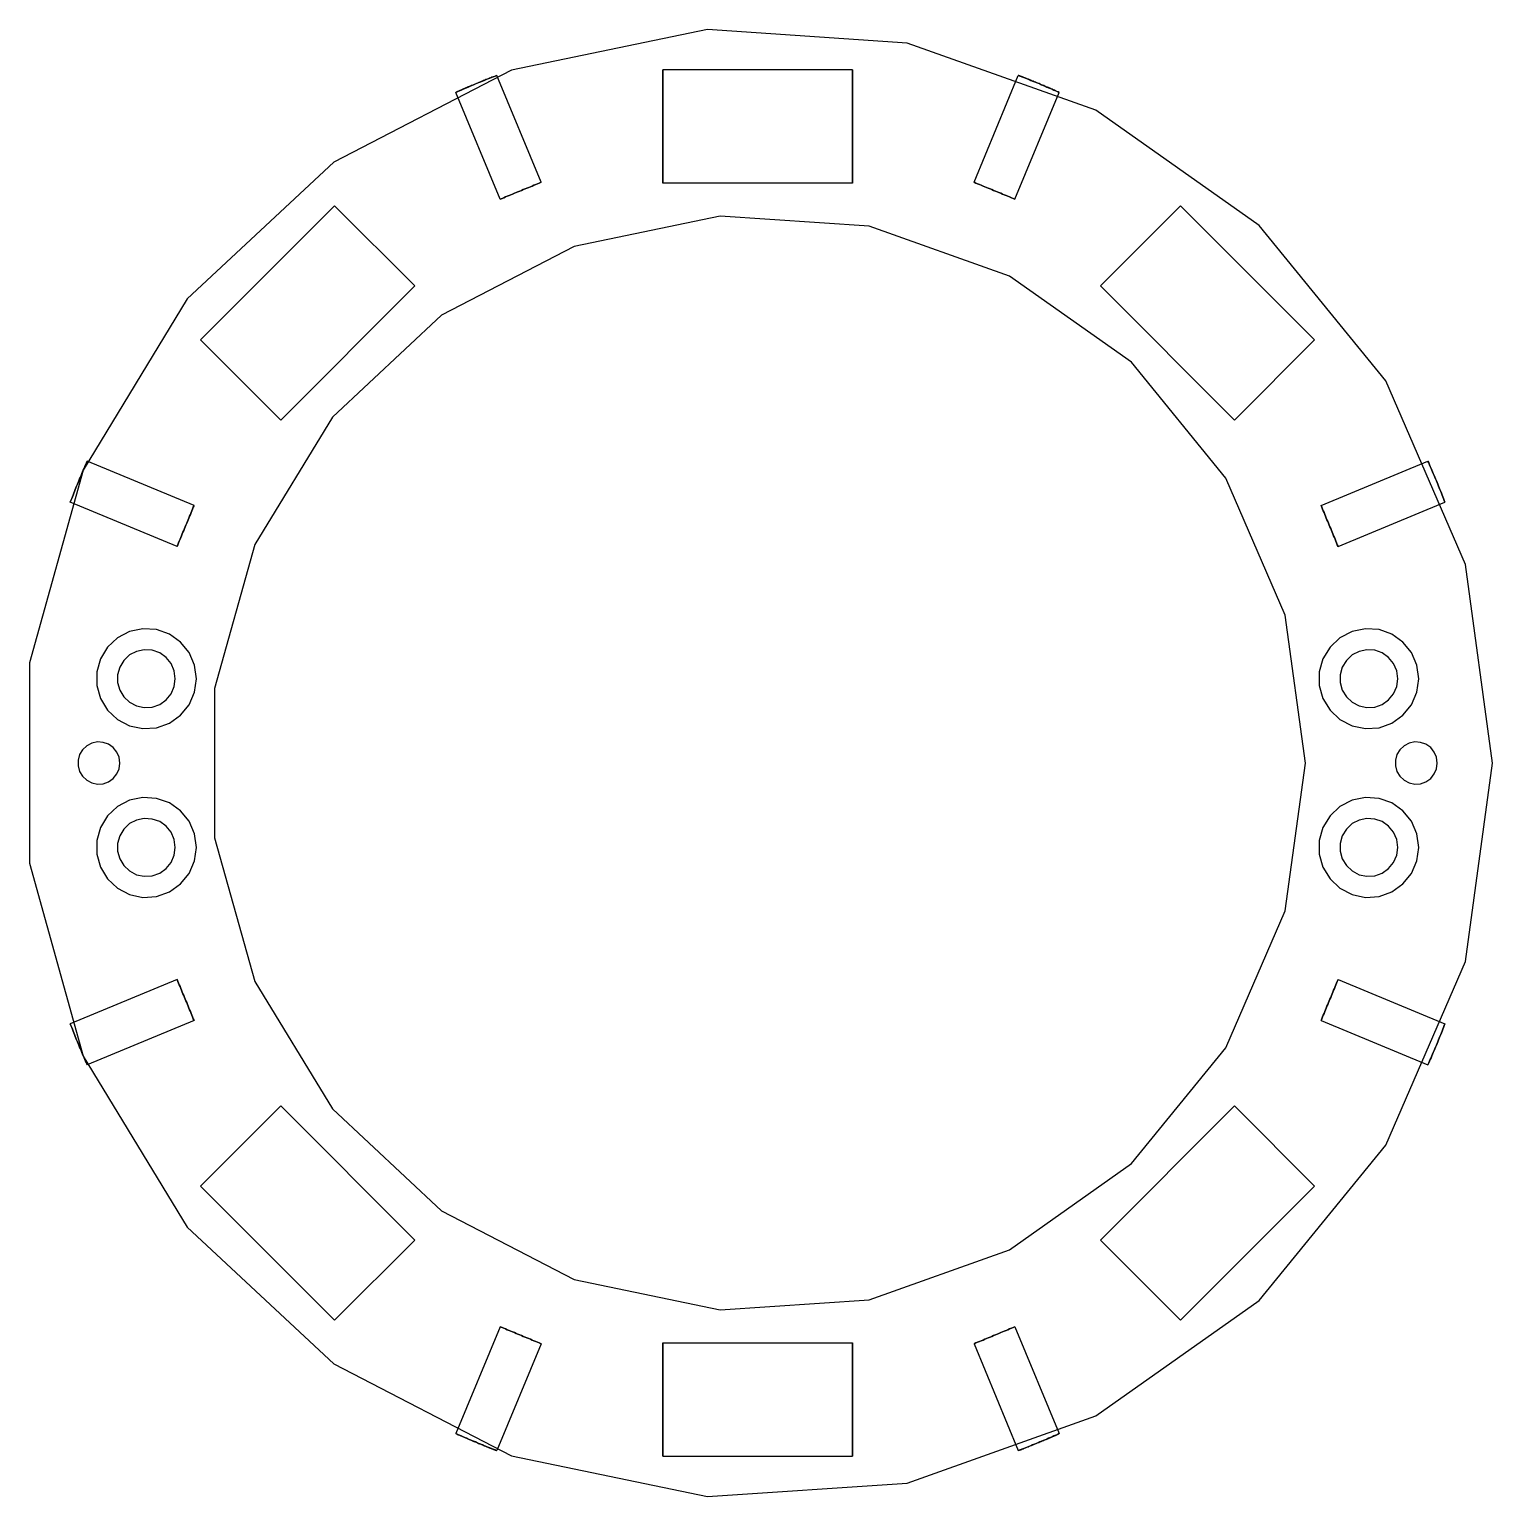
# Model space of a CAD drawing. Header units: millimetres. Extents: x 0 to 324, y -45 to 194.
# Drawn here: x 0 to 138.9, y 54.9 to 194 of the extents above; entities that cross this region are included whole.
import ezdxf

# ---------------------------------------------------------------- set-up
doc = ezdxf.new("R2010")
doc.units = ezdxf.units.MM
doc.layers.add('TOP_HIDDEN', color=8, linetype='CONTINUOUS')
doc.layers.add('TOP_VISIBLE', color=7, linetype='Continuous')

msp = doc.modelspace()

# ---------------------------------------------------------------- linework, layer by layer
at = {"layer": 'TOP_HIDDEN'}
for points in [[(138.85, 124.46), (136.26, 143.28), (128.7, 160.7), (116.71, 175.44), (101.19, 186.39), (83.29, 192.75), (64.34, 194.05), (45.74, 190.19), (28.88, 181.45), (14.99, 168.48), (5.12, 152.25), (0, 133.96), (0, 114.96), (5.12, 96.67), (14.99, 80.44), (28.88, 67.48), (45.74, 58.74), (64.34, 54.88), (83.29, 56.17), (101.19, 62.53), (116.71, 73.49), (128.7, 88.22), (136.26, 105.64), (138.85, 124.46)], [(48.56, 179.54), (44.36, 189.68)], [(78.1, 190.21), (60.1, 190.21)], [(60.1, 179.46), (60.1, 190.21)], [(78.1, 179.46), (78.1, 190.21)], [(89.64, 179.54), (93.84, 189.68)], [(94.18, 189.55), (94.16, 189.55), (94.15, 189.56), (94.13, 189.57), (94.12, 189.57), (94.1, 189.58), (94.09, 189.58), (94.07, 189.59), (94.06, 189.59), (94.05, 189.6), (94.03, 189.6), (94.02, 189.61), (94, 189.62), (93.99, 189.62), (93.97, 189.63), (93.96, 189.63), (93.94, 189.64), (93.93, 189.64), (93.91, 189.65), (93.9, 189.66), (93.88, 189.66), (93.87, 189.67), (93.85, 189.67), (93.84, 189.68)], [(94.62, 189.38), (94.6, 189.38), (94.59, 189.39), (94.57, 189.39), (94.56, 189.4), (94.54, 189.41), (94.53, 189.41), (94.52, 189.42), (94.5, 189.42), (94.49, 189.43), (94.47, 189.43), (94.46, 189.44), (94.44, 189.45), (94.43, 189.45), (94.41, 189.46), (94.4, 189.46), (94.38, 189.47), (94.37, 189.47), (94.35, 189.48), (94.34, 189.49), (94.33, 189.49), (94.31, 189.5), (94.3, 189.5), (94.28, 189.51)], [(40.81, 188.22), (40.79, 188.21), (40.78, 188.2), (40.77, 188.2), (40.75, 188.19), (40.74, 188.19), (40.72, 188.18), (40.71, 188.17), (40.69, 188.17), (40.68, 188.16), (40.67, 188.15), (40.65, 188.15), (40.64, 188.14), (40.62, 188.13), (40.61, 188.13), (40.59, 188.12), (40.58, 188.12), (40.57, 188.11), (40.55, 188.1), (40.54, 188.1), (40.52, 188.09), (40.51, 188.08), (40.49, 188.08), (40.48, 188.07)], [(44.68, 177.94), (40.48, 188.07)], [(41.24, 188.41), (41.23, 188.4), (41.21, 188.4), (41.2, 188.39), (41.18, 188.38), (41.17, 188.38), (41.16, 188.37), (41.14, 188.36), (41.13, 188.36), (41.11, 188.35), (41.1, 188.34), (41.08, 188.34), (41.07, 188.33), (41.06, 188.33), (41.04, 188.32), (41.03, 188.31), (41.01, 188.31), (41, 188.3), (40.98, 188.29), (40.97, 188.29), (40.95, 188.28), (40.94, 188.28), (40.93, 188.27), (40.91, 188.26)], [(41.74, 188.62), (41.73, 188.62), (41.72, 188.62), (41.71, 188.61), (41.7, 188.61), (41.69, 188.6), (41.68, 188.6), (41.67, 188.59), (41.66, 188.59), (41.65, 188.59), (41.64, 188.58), (41.63, 188.58), (41.62, 188.57), (41.61, 188.57), (41.6, 188.56), (41.59, 188.56), (41.58, 188.56), (41.57, 188.55), (41.56, 188.55), (41.55, 188.54), (41.54, 188.54), (41.53, 188.53), (41.52, 188.53), (41.51, 188.52)], [(93.52, 177.94), (97.72, 188.07)], [(95.13, 189.18), (95.12, 189.18), (95.11, 189.18), (95.1, 189.19), (95.09, 189.19), (95.07, 189.2), (95.06, 189.2), (95.05, 189.2), (95.04, 189.21), (95.03, 189.21), (95.02, 189.22), (95.01, 189.22), (95, 189.22), (94.99, 189.23), (94.98, 189.23), (94.97, 189.24), (94.96, 189.24), (94.95, 189.24), (94.94, 189.25), (94.93, 189.25), (94.92, 189.26), (94.91, 189.26), (94.9, 189.26), (94.89, 189.27)], [(48.56, 179.54), (48.39, 179.47), (48.22, 179.4), (48.05, 179.33), (47.88, 179.26), (47.71, 179.19), (47.55, 179.12), (47.38, 179.05), (47.21, 178.98), (47.04, 178.92), (46.87, 178.85), (46.7, 178.78), (46.53, 178.71), (46.36, 178.64), (46.2, 178.57), (46.03, 178.5), (45.86, 178.43), (45.69, 178.36), (45.52, 178.29), (45.35, 178.22), (45.18, 178.15), (45.01, 178.08), (44.85, 178.01), (44.68, 177.94)], [(44.68, 177.94), (44.85, 178.01), (45.01, 178.08), (45.18, 178.15), (45.35, 178.22), (45.52, 178.29), (45.69, 178.36), (45.86, 178.43), (46.03, 178.5), (46.2, 178.57), (46.36, 178.64), (46.53, 178.71), (46.7, 178.78), (46.87, 178.85), (47.04, 178.92), (47.21, 178.98), (47.38, 179.05), (47.55, 179.12), (47.71, 179.19), (47.88, 179.26), (48.05, 179.33), (48.22, 179.4), (48.39, 179.47), (48.56, 179.54)], [(93.52, 177.94), (93.35, 178.01), (93.19, 178.08), (93.02, 178.15), (92.85, 178.22), (92.68, 178.29), (92.51, 178.36), (92.34, 178.43), (92.17, 178.5), (92, 178.57), (91.84, 178.64), (91.67, 178.71), (91.5, 178.78), (91.33, 178.85), (91.16, 178.92), (90.99, 178.98), (90.82, 179.05), (90.66, 179.12), (90.49, 179.19), (90.32, 179.26), (90.15, 179.33), (89.98, 179.4), (89.81, 179.47), (89.64, 179.54)], [(89.64, 179.54), (89.81, 179.47), (89.98, 179.4), (90.15, 179.33), (90.32, 179.26), (90.49, 179.19), (90.66, 179.12), (90.82, 179.05), (90.99, 178.98), (91.16, 178.92), (91.33, 178.85), (91.5, 178.78), (91.67, 178.71), (91.84, 178.64), (92, 178.57), (92.17, 178.5), (92.34, 178.43), (92.51, 178.36), (92.68, 178.29), (92.85, 178.22), (93.02, 178.15), (93.19, 178.08), (93.35, 178.01), (93.52, 177.94)], [(78.1, 179.46), (60.1, 179.46)], [(28.97, 177.32), (16.24, 164.59)], [(36.57, 169.72), (28.97, 177.32)], [(101.63, 169.72), (109.23, 177.32)], [(121.96, 164.59), (109.23, 177.32)], [(121.1, 124.46), (119.17, 138.49), (113.53, 151.48), (104.59, 162.47), (93.02, 170.63), (79.68, 175.37), (65.55, 176.34), (51.69, 173.46), (39.11, 166.94), (28.76, 157.28), (21.41, 145.18), (17.58, 131.54), (17.58, 117.38), (21.41, 103.75), (28.76, 91.65), (39.11, 81.98), (51.69, 75.46), (65.55, 72.58), (79.68, 73.55), (93.02, 78.29), (104.59, 86.46), (113.53, 97.44), (119.17, 110.43), (121.1, 124.46)], [(36.57, 169.72), (23.85, 156.99)], [(114.36, 156.99), (101.63, 169.72)], [(23.85, 156.99), (16.24, 164.59)], [(114.36, 156.99), (121.96, 164.59)], [(15.63, 148.89), (5.49, 153.08)], [(122.57, 148.89), (132.71, 153.08)], [(14.02, 145), (3.89, 149.2)], [(124.18, 145), (134.32, 149.2)], [(14.02, 145), (14.09, 145.17), (14.16, 145.34), (14.23, 145.51), (14.3, 145.68), (14.37, 145.85), (14.44, 146.02), (14.51, 146.19), (14.58, 146.35), (14.65, 146.52), (14.72, 146.69), (14.79, 146.86), (14.86, 147.03), (14.93, 147.2), (15, 147.37), (15.07, 147.54), (15.14, 147.7), (15.21, 147.87), (15.28, 148.04), (15.35, 148.21), (15.42, 148.38), (15.49, 148.55), (15.56, 148.72), (15.63, 148.89)], [(15.63, 148.89), (15.56, 148.72), (15.49, 148.55), (15.42, 148.38), (15.35, 148.21), (15.28, 148.04), (15.21, 147.87), (15.14, 147.7), (15.07, 147.54), (15, 147.37), (14.93, 147.2), (14.86, 147.03), (14.79, 146.86), (14.72, 146.69), (14.65, 146.52), (14.58, 146.35), (14.51, 146.19), (14.44, 146.02), (14.37, 145.85), (14.3, 145.68), (14.23, 145.51), (14.16, 145.34), (14.09, 145.17), (14.02, 145)], [(122.57, 148.89), (122.64, 148.72), (122.71, 148.55), (122.78, 148.38), (122.85, 148.21), (122.92, 148.04), (122.99, 147.87), (123.06, 147.7), (123.13, 147.54), (123.2, 147.37), (123.27, 147.2), (123.34, 147.03), (123.41, 146.86), (123.48, 146.69), (123.55, 146.52), (123.62, 146.35), (123.69, 146.19), (123.76, 146.02), (123.83, 145.85), (123.9, 145.68), (123.97, 145.51), (124.04, 145.34), (124.11, 145.17), (124.18, 145)], [(124.18, 145), (124.11, 145.17), (124.04, 145.34), (123.97, 145.51), (123.9, 145.68), (123.83, 145.85), (123.76, 146.02), (123.69, 146.19), (123.62, 146.35), (123.55, 146.52), (123.48, 146.69), (123.41, 146.86), (123.34, 147.03), (123.27, 147.2), (123.2, 147.37), (123.13, 147.54), (123.06, 147.7), (122.99, 147.87), (122.92, 148.04), (122.85, 148.21), (122.78, 148.38), (122.71, 148.55), (122.64, 148.72), (122.57, 148.89)], [(15.85, 132.46), (15.67, 133.74), (15.16, 134.93), (14.34, 135.93), (13.29, 136.68), (12.07, 137.11), (10.78, 137.2), (9.51, 136.94), (8.36, 136.34), (7.42, 135.46), (6.74, 134.35), (6.39, 133.11), (6.39, 131.82), (6.74, 130.57), (7.42, 129.46), (8.36, 128.58), (9.51, 127.99), (10.78, 127.72), (12.07, 127.81), (13.29, 128.24), (14.34, 128.99), (15.16, 129.99), (15.67, 131.18), (15.85, 132.46)], [(131.85, 132.46), (131.67, 133.74), (131.16, 134.93), (130.34, 135.93), (129.29, 136.68), (128.07, 137.11), (126.78, 137.2), (125.51, 136.94), (124.36, 136.34), (123.42, 135.46), (122.74, 134.35), (122.39, 133.11), (122.39, 131.82), (122.74, 130.57), (123.42, 129.46), (124.36, 128.58), (125.51, 127.99), (126.78, 127.72), (128.07, 127.81), (129.29, 128.24), (130.34, 128.99), (131.16, 129.99), (131.67, 131.18), (131.85, 132.46)], [(13.85, 132.46), (13.75, 133.2), (13.45, 133.89), (12.98, 134.47), (12.37, 134.9), (11.66, 135.15), (10.91, 135.21), (10.18, 135.05), (9.51, 134.71), (8.97, 134.2), (8.58, 133.56), (8.38, 132.84), (8.38, 132.09), (8.58, 131.37), (8.97, 130.73), (9.51, 130.22), (10.18, 129.87), (10.91, 129.72), (11.66, 129.77), (12.37, 130.02), (12.98, 130.45), (13.45, 131.03), (13.75, 131.72), (13.85, 132.46)], [(129.85, 132.46), (129.75, 133.2), (129.45, 133.89), (128.98, 134.47), (128.37, 134.9), (127.66, 135.15), (126.91, 135.21), (126.18, 135.05), (125.51, 134.71), (124.97, 134.2), (124.58, 133.56), (124.38, 132.84), (124.38, 132.09), (124.58, 131.37), (124.97, 130.73), (125.51, 130.22), (126.18, 129.87), (126.91, 129.72), (127.66, 129.77), (128.37, 130.02), (128.98, 130.45), (129.45, 131.03), (129.75, 131.72), (129.85, 132.46)], [(8.6, 124.46), (8.53, 125), (8.31, 125.5), (7.97, 125.92), (7.52, 126.24), (7.01, 126.42), (6.46, 126.46), (5.93, 126.35), (5.45, 126.1), (5.05, 125.72), (4.77, 125.26), (4.62, 124.73), (4.62, 124.19), (4.77, 123.67), (5.05, 123.2), (5.45, 122.83), (5.93, 122.58), (6.46, 122.47), (7.01, 122.5), (7.52, 122.69), (7.97, 123), (8.31, 123.42), (8.53, 123.92), (8.6, 124.46)], [(133.6, 124.46), (133.53, 125), (133.31, 125.5), (132.97, 125.92), (132.52, 126.24), (132.01, 126.42), (131.46, 126.46), (130.93, 126.35), (130.45, 126.1), (130.05, 125.72), (129.77, 125.26), (129.62, 124.73), (129.62, 124.19), (129.77, 123.67), (130.05, 123.2), (130.45, 122.83), (130.93, 122.58), (131.46, 122.47), (132.01, 122.5), (132.52, 122.69), (132.97, 123), (133.31, 123.42), (133.53, 123.92), (133.6, 124.46)], [(15.85, 116.46), (15.67, 117.74), (15.16, 118.93), (14.34, 119.93), (13.29, 120.68), (12.07, 121.11), (10.78, 121.2), (9.51, 120.94), (8.36, 120.34), (7.42, 119.46), (6.74, 118.35), (6.39, 117.11), (6.39, 115.82), (6.74, 114.57), (7.42, 113.46), (8.36, 112.58), (9.51, 111.99), (10.78, 111.72), (12.07, 111.81), (13.29, 112.24), (14.34, 112.99), (15.16, 113.99), (15.67, 115.18), (15.85, 116.46)], [(131.85, 116.46), (131.67, 117.74), (131.16, 118.93), (130.34, 119.93), (129.29, 120.68), (128.07, 121.11), (126.78, 121.2), (125.51, 120.94), (124.36, 120.34), (123.42, 119.46), (122.74, 118.35), (122.39, 117.11), (122.39, 115.82), (122.74, 114.57), (123.42, 113.46), (124.36, 112.58), (125.51, 111.99), (126.78, 111.72), (128.07, 111.81), (129.29, 112.24), (130.34, 112.99), (131.16, 113.99), (131.67, 115.18), (131.85, 116.46)], [(13.85, 116.46), (13.75, 117.2), (13.45, 117.89), (12.98, 118.47), (12.37, 118.9), (11.66, 119.15), (10.91, 119.21), (10.18, 119.05), (9.51, 118.71), (8.97, 118.2), (8.58, 117.56), (8.38, 116.84), (8.38, 116.09), (8.58, 115.37), (8.97, 114.73), (9.51, 114.22), (10.18, 113.87), (10.91, 113.72), (11.66, 113.77), (12.37, 114.02), (12.98, 114.45), (13.45, 115.03), (13.75, 115.72), (13.85, 116.46)], [(129.85, 116.46), (129.75, 117.2), (129.45, 117.89), (128.98, 118.47), (128.37, 118.9), (127.66, 119.15), (126.91, 119.21), (126.18, 119.05), (125.51, 118.71), (124.97, 118.2), (124.58, 117.56), (124.38, 116.84), (124.38, 116.09), (124.58, 115.37), (124.97, 114.73), (125.51, 114.22), (126.18, 113.87), (126.91, 113.72), (127.66, 113.77), (128.37, 114.02), (128.98, 114.45), (129.45, 115.03), (129.75, 115.72), (129.85, 116.46)], [(14.02, 103.92), (3.89, 99.72)], [(15.63, 100.04), (15.56, 100.21), (15.49, 100.38), (15.42, 100.55), (15.35, 100.71), (15.28, 100.88), (15.21, 101.05), (15.14, 101.22), (15.07, 101.39), (15, 101.56), (14.93, 101.73), (14.86, 101.9), (14.79, 102.06), (14.72, 102.23), (14.65, 102.4), (14.58, 102.57), (14.51, 102.74), (14.44, 102.91), (14.37, 103.08), (14.3, 103.25), (14.23, 103.41), (14.16, 103.58), (14.09, 103.75), (14.02, 103.92)], [(14.02, 103.92), (14.09, 103.75), (14.16, 103.58), (14.23, 103.41), (14.3, 103.25), (14.37, 103.08), (14.44, 102.91), (14.51, 102.74), (14.58, 102.57), (14.65, 102.4), (14.72, 102.23), (14.79, 102.06), (14.86, 101.9), (14.93, 101.73), (15, 101.56), (15.07, 101.39), (15.14, 101.22), (15.21, 101.05), (15.28, 100.88), (15.35, 100.71), (15.42, 100.55), (15.49, 100.38), (15.56, 100.21), (15.63, 100.04)], [(124.18, 103.92), (124.11, 103.75), (124.04, 103.58), (123.97, 103.41), (123.9, 103.25), (123.83, 103.08), (123.76, 102.91), (123.69, 102.74), (123.62, 102.57), (123.55, 102.4), (123.48, 102.23), (123.41, 102.06), (123.34, 101.9), (123.27, 101.73), (123.2, 101.56), (123.13, 101.39), (123.06, 101.22), (122.99, 101.05), (122.92, 100.88), (122.85, 100.71), (122.78, 100.55), (122.71, 100.38), (122.64, 100.21), (122.57, 100.04)], [(122.57, 100.04), (122.64, 100.21), (122.71, 100.38), (122.78, 100.55), (122.85, 100.71), (122.92, 100.88), (122.99, 101.05), (123.06, 101.22), (123.13, 101.39), (123.2, 101.56), (123.27, 101.73), (123.34, 101.9), (123.41, 102.06), (123.48, 102.23), (123.55, 102.4), (123.62, 102.57), (123.69, 102.74), (123.76, 102.91), (123.83, 103.08), (123.9, 103.25), (123.97, 103.41), (124.04, 103.58), (124.11, 103.75), (124.18, 103.92)], [(124.18, 103.92), (134.32, 99.72)], [(15.63, 100.04), (5.49, 95.84)], [(122.57, 100.04), (132.71, 95.84)], [(23.85, 91.94), (16.24, 84.33)], [(23.85, 91.94), (36.57, 79.21)], [(101.63, 79.21), (114.36, 91.94)], [(114.36, 91.94), (121.96, 84.33)], [(16.24, 84.33), (28.97, 71.61)], [(109.23, 71.61), (121.96, 84.33)], [(36.57, 79.21), (28.97, 71.61)], [(101.63, 79.21), (109.23, 71.61)], [(44.68, 70.99), (40.48, 60.85)], [(44.68, 70.99), (44.85, 70.92), (45.01, 70.85), (45.18, 70.78), (45.35, 70.71), (45.52, 70.64), (45.69, 70.57), (45.86, 70.5), (46.03, 70.43), (46.2, 70.36), (46.36, 70.29), (46.53, 70.22), (46.7, 70.15), (46.87, 70.08), (47.04, 70.01), (47.21, 69.94), (47.38, 69.87), (47.55, 69.8), (47.71, 69.73), (47.88, 69.66), (48.05, 69.59), (48.22, 69.52), (48.39, 69.45), (48.56, 69.38)], [(48.56, 69.38), (48.39, 69.45), (48.22, 69.52), (48.05, 69.59), (47.88, 69.66), (47.71, 69.73), (47.55, 69.8), (47.38, 69.87), (47.21, 69.94), (47.04, 70.01), (46.87, 70.08), (46.7, 70.15), (46.53, 70.22), (46.36, 70.29), (46.2, 70.36), (46.03, 70.43), (45.86, 70.5), (45.69, 70.57), (45.52, 70.64), (45.35, 70.71), (45.18, 70.78), (45.01, 70.85), (44.85, 70.92), (44.68, 70.99)], [(89.64, 69.38), (89.81, 69.45), (89.98, 69.52), (90.15, 69.59), (90.32, 69.66), (90.49, 69.73), (90.66, 69.8), (90.82, 69.87), (90.99, 69.94), (91.16, 70.01), (91.33, 70.08), (91.5, 70.15), (91.67, 70.22), (91.84, 70.29), (92, 70.36), (92.17, 70.43), (92.34, 70.5), (92.51, 70.57), (92.68, 70.64), (92.85, 70.71), (93.02, 70.78), (93.19, 70.85), (93.35, 70.92), (93.52, 70.99)], [(93.52, 70.99), (93.35, 70.92), (93.19, 70.85), (93.02, 70.78), (92.85, 70.71), (92.68, 70.64), (92.51, 70.57), (92.34, 70.5), (92.17, 70.43), (92, 70.36), (91.84, 70.29), (91.67, 70.22), (91.5, 70.15), (91.33, 70.08), (91.16, 70.01), (90.99, 69.94), (90.82, 69.87), (90.66, 69.8), (90.49, 69.73), (90.32, 69.66), (90.15, 69.59), (89.98, 69.52), (89.81, 69.45), (89.64, 69.38)], [(93.52, 70.99), (97.72, 60.85)], [(48.56, 69.38), (44.36, 59.25)], [(60.1, 69.46), (60.1, 58.71)], [(60.1, 69.46), (78.1, 69.46)], [(78.1, 69.46), (78.1, 58.71)], [(89.64, 69.38), (93.84, 59.25)], [(96.46, 60.3), (96.47, 60.31), (96.48, 60.31), (96.49, 60.31), (96.5, 60.32), (96.51, 60.32), (96.52, 60.33), (96.53, 60.33), (96.54, 60.34), (96.55, 60.34), (96.56, 60.34), (96.57, 60.35), (96.58, 60.35), (96.59, 60.36), (96.6, 60.36), (96.61, 60.37), (96.62, 60.37), (96.63, 60.37), (96.64, 60.38), (96.65, 60.38), (96.66, 60.39), (96.67, 60.39), (96.68, 60.4), (96.69, 60.4)], [(96.96, 60.52), (96.97, 60.52), (96.99, 60.53), (97, 60.54), (97.02, 60.54), (97.03, 60.55), (97.04, 60.55), (97.06, 60.56), (97.07, 60.57), (97.09, 60.57), (97.1, 60.58), (97.12, 60.59), (97.13, 60.59), (97.15, 60.6), (97.16, 60.61), (97.17, 60.61), (97.19, 60.62), (97.2, 60.62), (97.22, 60.63), (97.23, 60.64), (97.25, 60.64), (97.26, 60.65), (97.27, 60.66), (97.29, 60.66)], [(97.39, 60.71), (97.41, 60.71), (97.42, 60.72), (97.43, 60.73), (97.45, 60.73), (97.46, 60.74), (97.48, 60.75), (97.49, 60.75), (97.51, 60.76), (97.52, 60.76), (97.53, 60.77), (97.55, 60.78), (97.56, 60.78), (97.58, 60.79), (97.59, 60.8), (97.61, 60.8), (97.62, 60.81), (97.63, 60.82), (97.65, 60.82), (97.66, 60.83), (97.68, 60.84), (97.69, 60.84), (97.71, 60.85), (97.72, 60.85)], [(43.07, 59.75), (43.09, 59.75), (43.1, 59.74), (43.11, 59.74), (43.12, 59.73), (43.13, 59.73), (43.14, 59.73), (43.15, 59.72), (43.16, 59.72), (43.17, 59.71), (43.18, 59.71), (43.19, 59.7), (43.2, 59.7), (43.21, 59.7), (43.22, 59.69), (43.23, 59.69), (43.24, 59.68), (43.25, 59.68), (43.26, 59.68), (43.27, 59.67), (43.28, 59.67), (43.29, 59.66), (43.3, 59.66), (43.31, 59.66)], [(43.58, 59.55), (43.6, 59.54), (43.61, 59.54), (43.63, 59.53), (43.64, 59.52), (43.66, 59.52), (43.67, 59.51), (43.69, 59.51), (43.7, 59.5), (43.71, 59.5), (43.73, 59.49), (43.74, 59.48), (43.76, 59.48), (43.77, 59.47), (43.79, 59.47), (43.8, 59.46), (43.82, 59.46), (43.83, 59.45), (43.85, 59.44), (43.86, 59.44), (43.88, 59.43), (43.89, 59.43), (43.9, 59.42), (43.92, 59.42)], [(44.02, 59.38), (44.04, 59.37), (44.05, 59.36), (44.07, 59.36), (44.08, 59.35), (44.1, 59.35), (44.11, 59.34), (44.13, 59.34), (44.14, 59.33), (44.16, 59.33), (44.17, 59.32), (44.18, 59.31), (44.2, 59.31), (44.21, 59.3), (44.23, 59.3), (44.24, 59.29), (44.26, 59.29), (44.27, 59.28), (44.29, 59.28), (44.3, 59.27), (44.32, 59.26), (44.33, 59.26), (44.35, 59.25), (44.36, 59.25)], [(60.1, 58.71), (78.1, 58.71)]]:
    msp.add_lwpolyline(points, dxfattribs=at)
at = {"layer": 'TOP_VISIBLE'}
for points in [[(138.85, 124.46), (136.26, 143.28), (128.7, 160.7), (116.71, 175.44), (101.19, 186.39), (83.29, 192.75), (64.34, 194.05), (45.74, 190.19), (28.88, 181.45), (14.99, 168.48), (5.12, 152.25), (0, 133.96), (0, 114.96), (5.12, 96.67), (14.99, 80.44), (28.88, 67.48), (45.74, 58.74), (64.34, 54.88), (83.29, 56.17), (101.19, 62.53), (116.71, 73.49), (128.7, 88.22), (136.26, 105.64), (138.85, 124.46)], [(40.48, 188.07), (40.65, 188.14), (40.81, 188.22), (40.98, 188.29), (41.15, 188.37), (41.32, 188.44), (41.48, 188.51), (41.65, 188.58), (41.82, 188.66), (41.99, 188.73), (42.16, 188.8), (42.32, 188.87), (42.49, 188.94), (42.66, 189.01), (42.83, 189.08), (43, 189.14), (43.17, 189.21), (43.34, 189.28), (43.51, 189.35), (43.68, 189.41), (43.85, 189.48), (44.02, 189.55), (44.19, 189.61), (44.36, 189.68)], [(44.36, 189.68), (44.25, 189.63), (44.13, 189.59), (44.02, 189.55), (43.9, 189.5), (43.79, 189.46), (43.67, 189.41), (43.56, 189.37), (43.45, 189.32), (43.33, 189.28), (43.22, 189.23), (43.1, 189.19), (42.99, 189.14), (42.88, 189.09), (42.76, 189.05), (42.65, 189), (42.54, 188.96), (42.42, 188.91), (42.31, 188.86), (42.2, 188.81), (42.08, 188.77), (41.97, 188.72), (41.86, 188.67), (41.74, 188.62)], [(78.1, 190.21), (60.1, 190.21)], [(60.1, 190.21), (60.1, 179.46)], [(78.1, 190.21), (78.1, 179.46)], [(93.84, 189.68), (94.01, 189.61), (94.18, 189.55), (94.35, 189.48), (94.52, 189.41), (94.69, 189.35), (94.86, 189.28), (95.03, 189.21), (95.2, 189.14), (95.37, 189.08), (95.54, 189.01), (95.71, 188.94), (95.88, 188.87), (96.05, 188.8), (96.21, 188.73), (96.38, 188.66), (96.55, 188.58), (96.72, 188.51), (96.89, 188.44), (97.05, 188.37), (97.22, 188.29), (97.39, 188.22), (97.55, 188.14), (97.72, 188.07)], [(94.28, 189.51), (94.28, 189.51), (94.27, 189.51), (94.27, 189.51), (94.26, 189.52), (94.26, 189.52), (94.25, 189.52), (94.25, 189.52), (94.24, 189.52), (94.24, 189.52), (94.24, 189.53), (94.23, 189.53), (94.23, 189.53), (94.22, 189.53), (94.22, 189.53), (94.21, 189.53), (94.21, 189.54), (94.2, 189.54), (94.2, 189.54), (94.2, 189.54), (94.19, 189.54), (94.19, 189.55), (94.18, 189.55), (94.18, 189.55)], [(94.89, 189.27), (94.88, 189.27), (94.87, 189.28), (94.86, 189.28), (94.84, 189.29), (94.83, 189.29), (94.82, 189.3), (94.81, 189.3), (94.8, 189.31), (94.78, 189.31), (94.77, 189.32), (94.76, 189.32), (94.75, 189.33), (94.74, 189.33), (94.73, 189.33), (94.71, 189.34), (94.7, 189.34), (94.69, 189.35), (94.68, 189.35), (94.67, 189.36), (94.65, 189.36), (94.64, 189.37), (94.63, 189.37), (94.62, 189.38)], [(40.91, 188.26), (40.91, 188.26), (40.9, 188.26), (40.9, 188.26), (40.89, 188.25), (40.89, 188.25), (40.88, 188.25), (40.88, 188.25), (40.88, 188.25), (40.87, 188.24), (40.87, 188.24), (40.86, 188.24), (40.86, 188.24), (40.85, 188.24), (40.85, 188.23), (40.84, 188.23), (40.84, 188.23), (40.84, 188.23), (40.83, 188.23), (40.83, 188.23), (40.82, 188.22), (40.82, 188.22), (40.81, 188.22), (40.81, 188.22)], [(41.51, 188.52), (41.5, 188.52), (41.49, 188.51), (41.48, 188.51), (41.47, 188.5), (41.45, 188.5), (41.44, 188.49), (41.43, 188.49), (41.42, 188.48), (41.41, 188.48), (41.4, 188.47), (41.38, 188.47), (41.37, 188.46), (41.36, 188.46), (41.35, 188.45), (41.34, 188.45), (41.32, 188.44), (41.31, 188.44), (41.3, 188.43), (41.29, 188.43), (41.28, 188.42), (41.27, 188.42), (41.25, 188.41), (41.24, 188.41)], [(97.72, 188.07), (97.61, 188.12), (97.5, 188.17), (97.38, 188.22), (97.27, 188.27), (97.16, 188.32), (97.05, 188.37), (96.94, 188.42), (96.82, 188.47), (96.71, 188.52), (96.6, 188.56), (96.49, 188.61), (96.37, 188.66), (96.26, 188.71), (96.15, 188.76), (96.03, 188.8), (95.92, 188.85), (95.81, 188.9), (95.69, 188.94), (95.58, 188.99), (95.47, 189.04), (95.35, 189.08), (95.24, 189.13), (95.13, 189.18)], [(78.1, 179.46), (60.1, 179.46)], [(28.97, 177.32), (16.24, 164.59)], [(28.97, 177.32), (36.57, 169.72)], [(109.23, 177.32), (101.63, 169.72)], [(121.96, 164.59), (109.23, 177.32)], [(121.1, 124.46), (119.17, 138.49), (113.53, 151.48), (104.59, 162.47), (93.02, 170.63), (79.68, 175.37), (65.55, 176.34), (51.69, 173.46), (39.11, 166.94), (28.76, 157.28), (21.41, 145.18), (17.58, 131.54), (17.58, 117.38), (21.41, 103.75), (28.76, 91.65), (39.11, 81.98), (51.69, 75.46), (65.55, 72.58), (79.68, 73.55), (93.02, 78.29), (104.59, 86.46), (113.53, 97.44), (119.17, 110.43), (121.1, 124.46)], [(36.57, 169.72), (23.85, 156.99)], [(114.36, 156.99), (101.63, 169.72)], [(16.24, 164.59), (23.85, 156.99)], [(121.96, 164.59), (114.36, 156.99)], [(3.89, 149.2), (3.95, 149.37), (4.02, 149.54), (4.08, 149.71), (4.15, 149.88), (4.21, 150.05), (4.28, 150.22), (4.35, 150.39), (4.42, 150.56), (4.49, 150.73), (4.56, 150.9), (4.62, 151.07), (4.69, 151.24), (4.77, 151.41), (4.84, 151.58), (4.91, 151.74), (4.98, 151.91), (5.05, 152.08), (5.12, 152.25), (5.2, 152.41), (5.27, 152.58), (5.34, 152.75), (5.42, 152.92), (5.49, 153.08)], [(5.49, 153.08), (5.42, 152.92), (5.34, 152.75), (5.27, 152.58), (5.2, 152.41), (5.12, 152.25), (5.05, 152.08), (4.98, 151.91), (4.91, 151.74), (4.84, 151.58), (4.77, 151.41), (4.69, 151.24), (4.62, 151.07), (4.56, 150.9), (4.49, 150.73), (4.42, 150.56), (4.35, 150.39), (4.28, 150.22), (4.21, 150.05), (4.15, 149.88), (4.08, 149.71), (4.02, 149.54), (3.95, 149.37), (3.89, 149.2)], [(132.71, 153.08), (132.78, 152.92), (132.86, 152.75), (132.93, 152.58), (133, 152.41), (133.08, 152.25), (133.15, 152.08), (133.22, 151.91), (133.29, 151.74), (133.36, 151.58), (133.44, 151.41), (133.51, 151.24), (133.58, 151.07), (133.65, 150.9), (133.71, 150.73), (133.78, 150.56), (133.85, 150.39), (133.92, 150.22), (133.99, 150.05), (134.05, 149.88), (134.12, 149.71), (134.18, 149.54), (134.25, 149.37), (134.32, 149.2)], [(134.32, 149.2), (134.25, 149.37), (134.18, 149.54), (134.12, 149.71), (134.05, 149.88), (133.99, 150.05), (133.92, 150.22), (133.85, 150.39), (133.78, 150.56), (133.71, 150.73), (133.65, 150.9), (133.58, 151.07), (133.51, 151.24), (133.44, 151.41), (133.36, 151.58), (133.29, 151.74), (133.22, 151.91), (133.15, 152.08), (133.08, 152.25), (133, 152.41), (132.93, 152.58), (132.86, 152.75), (132.78, 152.92), (132.71, 153.08)], [(15.85, 132.46), (15.67, 133.74), (15.16, 134.93), (14.34, 135.93), (13.29, 136.68), (12.07, 137.11), (10.78, 137.2), (9.51, 136.94), (8.36, 136.34), (7.42, 135.46), (6.74, 134.35), (6.39, 133.11), (6.39, 131.82), (6.74, 130.57), (7.42, 129.46), (8.36, 128.58), (9.51, 127.99), (10.78, 127.72), (12.07, 127.81), (13.29, 128.24), (14.34, 128.99), (15.16, 129.99), (15.67, 131.18), (15.85, 132.46)], [(131.85, 132.46), (131.67, 133.74), (131.16, 134.93), (130.34, 135.93), (129.29, 136.68), (128.07, 137.11), (126.78, 137.2), (125.51, 136.94), (124.36, 136.34), (123.42, 135.46), (122.74, 134.35), (122.39, 133.11), (122.39, 131.82), (122.74, 130.57), (123.42, 129.46), (124.36, 128.58), (125.51, 127.99), (126.78, 127.72), (128.07, 127.81), (129.29, 128.24), (130.34, 128.99), (131.16, 129.99), (131.67, 131.18), (131.85, 132.46)], [(13.85, 132.46), (13.75, 133.2), (13.45, 133.89), (12.98, 134.47), (12.37, 134.9), (11.66, 135.15), (10.91, 135.21), (10.18, 135.05), (9.51, 134.71), (8.97, 134.2), (8.58, 133.56), (8.38, 132.84), (8.38, 132.09), (8.58, 131.37), (8.97, 130.73), (9.51, 130.22), (10.18, 129.87), (10.91, 129.72), (11.66, 129.77), (12.37, 130.02), (12.98, 130.45), (13.45, 131.03), (13.75, 131.72), (13.85, 132.46)], [(129.85, 132.46), (129.75, 133.2), (129.45, 133.89), (128.98, 134.47), (128.37, 134.9), (127.66, 135.15), (126.91, 135.21), (126.18, 135.05), (125.51, 134.71), (124.97, 134.2), (124.58, 133.56), (124.38, 132.84), (124.38, 132.09), (124.58, 131.37), (124.97, 130.73), (125.51, 130.22), (126.18, 129.87), (126.91, 129.72), (127.66, 129.77), (128.37, 130.02), (128.98, 130.45), (129.45, 131.03), (129.75, 131.72), (129.85, 132.46)], [(8.6, 124.46), (8.53, 125), (8.31, 125.5), (7.97, 125.92), (7.52, 126.24), (7.01, 126.42), (6.46, 126.46), (5.93, 126.35), (5.45, 126.1), (5.05, 125.72), (4.77, 125.26), (4.62, 124.73), (4.62, 124.19), (4.77, 123.67), (5.05, 123.2), (5.45, 122.83), (5.93, 122.58), (6.46, 122.47), (7.01, 122.5), (7.52, 122.69), (7.97, 123), (8.31, 123.42), (8.53, 123.92), (8.6, 124.46)], [(133.6, 124.46), (133.53, 125), (133.31, 125.5), (132.97, 125.92), (132.52, 126.24), (132.01, 126.42), (131.46, 126.46), (130.93, 126.35), (130.45, 126.1), (130.05, 125.72), (129.77, 125.26), (129.62, 124.73), (129.62, 124.19), (129.77, 123.67), (130.05, 123.2), (130.45, 122.83), (130.93, 122.58), (131.46, 122.47), (132.01, 122.5), (132.52, 122.69), (132.97, 123), (133.31, 123.42), (133.53, 123.92), (133.6, 124.46)], [(15.85, 116.46), (15.67, 117.74), (15.16, 118.93), (14.34, 119.93), (13.29, 120.68), (12.07, 121.11), (10.78, 121.2), (9.51, 120.94), (8.36, 120.34), (7.42, 119.46), (6.74, 118.35), (6.39, 117.11), (6.39, 115.82), (6.74, 114.57), (7.42, 113.46), (8.36, 112.58), (9.51, 111.99), (10.78, 111.72), (12.07, 111.81), (13.29, 112.24), (14.34, 112.99), (15.16, 113.99), (15.67, 115.18), (15.85, 116.46)], [(131.85, 116.46), (131.67, 117.74), (131.16, 118.93), (130.34, 119.93), (129.29, 120.68), (128.07, 121.11), (126.78, 121.2), (125.51, 120.94), (124.36, 120.34), (123.42, 119.46), (122.74, 118.35), (122.39, 117.11), (122.39, 115.82), (122.74, 114.57), (123.42, 113.46), (124.36, 112.58), (125.51, 111.99), (126.78, 111.72), (128.07, 111.81), (129.29, 112.24), (130.34, 112.99), (131.16, 113.99), (131.67, 115.18), (131.85, 116.46)], [(13.85, 116.46), (13.75, 117.2), (13.45, 117.89), (12.98, 118.47), (12.37, 118.9), (11.66, 119.15), (10.91, 119.21), (10.18, 119.05), (9.51, 118.71), (8.97, 118.2), (8.58, 117.56), (8.38, 116.84), (8.38, 116.09), (8.58, 115.37), (8.97, 114.73), (9.51, 114.22), (10.18, 113.87), (10.91, 113.72), (11.66, 113.77), (12.37, 114.02), (12.98, 114.45), (13.45, 115.03), (13.75, 115.72), (13.85, 116.46)], [(129.85, 116.46), (129.75, 117.2), (129.45, 117.89), (128.98, 118.47), (128.37, 118.9), (127.66, 119.15), (126.91, 119.21), (126.18, 119.05), (125.51, 118.71), (124.97, 118.2), (124.58, 117.56), (124.38, 116.84), (124.38, 116.09), (124.58, 115.37), (124.97, 114.73), (125.51, 114.22), (126.18, 113.87), (126.91, 113.72), (127.66, 113.77), (128.37, 114.02), (128.98, 114.45), (129.45, 115.03), (129.75, 115.72), (129.85, 116.46)], [(5.49, 95.84), (5.42, 96.01), (5.34, 96.18), (5.27, 96.34), (5.2, 96.51), (5.12, 96.68), (5.05, 96.84), (4.98, 97.01), (4.91, 97.18), (4.84, 97.35), (4.77, 97.52), (4.69, 97.69), (4.62, 97.85), (4.56, 98.02), (4.49, 98.19), (4.42, 98.36), (4.35, 98.53), (4.28, 98.7), (4.21, 98.87), (4.15, 99.04), (4.08, 99.21), (4.02, 99.38), (3.95, 99.55), (3.89, 99.72)], [(3.89, 99.72), (3.95, 99.55), (4.02, 99.38), (4.08, 99.21), (4.15, 99.04), (4.21, 98.87), (4.28, 98.7), (4.35, 98.53), (4.42, 98.36), (4.49, 98.19), (4.56, 98.02), (4.62, 97.85), (4.69, 97.69), (4.77, 97.52), (4.84, 97.35), (4.91, 97.18), (4.98, 97.01), (5.05, 96.84), (5.12, 96.68), (5.2, 96.51), (5.27, 96.34), (5.34, 96.18), (5.42, 96.01), (5.49, 95.84)], [(134.32, 99.72), (134.25, 99.55), (134.18, 99.38), (134.12, 99.21), (134.05, 99.04), (133.99, 98.87), (133.92, 98.7), (133.85, 98.53), (133.78, 98.36), (133.71, 98.19), (133.65, 98.02), (133.58, 97.85), (133.51, 97.69), (133.44, 97.52), (133.36, 97.35), (133.29, 97.18), (133.22, 97.01), (133.15, 96.84), (133.08, 96.68), (133, 96.51), (132.93, 96.34), (132.86, 96.18), (132.78, 96.01), (132.71, 95.84)], [(132.71, 95.84), (132.78, 96.01), (132.86, 96.18), (132.93, 96.34), (133, 96.51), (133.08, 96.68), (133.15, 96.84), (133.22, 97.01), (133.29, 97.18), (133.36, 97.35), (133.44, 97.52), (133.51, 97.69), (133.58, 97.85), (133.65, 98.02), (133.71, 98.19), (133.78, 98.36), (133.85, 98.53), (133.92, 98.7), (133.99, 98.87), (134.05, 99.04), (134.12, 99.21), (134.18, 99.38), (134.25, 99.55), (134.32, 99.72)], [(16.24, 84.33), (23.85, 91.94)], [(23.85, 91.94), (36.57, 79.21)], [(101.63, 79.21), (114.36, 91.94)], [(121.96, 84.33), (114.36, 91.94)], [(16.24, 84.33), (28.97, 71.61)], [(109.23, 71.61), (121.96, 84.33)], [(28.97, 71.61), (36.57, 79.21)], [(109.23, 71.61), (101.63, 79.21)], [(60.1, 58.71), (60.1, 69.46)], [(60.1, 69.46), (78.1, 69.46)], [(78.1, 58.71), (78.1, 69.46)], [(40.48, 60.85), (40.59, 60.8), (40.7, 60.75), (40.82, 60.7), (40.93, 60.65), (41.04, 60.61), (41.15, 60.56), (41.27, 60.51), (41.38, 60.46), (41.49, 60.41), (41.6, 60.36), (41.72, 60.31), (41.83, 60.27), (41.94, 60.22), (42.05, 60.17), (42.17, 60.12), (42.28, 60.07), (42.39, 60.03), (42.51, 59.98), (42.62, 59.93), (42.73, 59.89), (42.85, 59.84), (42.96, 59.8), (43.07, 59.75)], [(44.36, 59.25), (44.19, 59.31), (44.02, 59.38), (43.85, 59.44), (43.68, 59.51), (43.51, 59.58), (43.34, 59.64), (43.17, 59.71), (43, 59.78), (42.83, 59.85), (42.66, 59.92), (42.49, 59.99), (42.32, 60.06), (42.16, 60.13), (41.99, 60.2), (41.82, 60.27), (41.65, 60.34), (41.48, 60.41), (41.32, 60.49), (41.15, 60.56), (40.98, 60.63), (40.81, 60.71), (40.65, 60.78), (40.48, 60.85)], [(97.72, 60.85), (97.55, 60.78), (97.39, 60.71), (97.22, 60.63), (97.05, 60.56), (96.89, 60.49), (96.72, 60.41), (96.55, 60.34), (96.38, 60.27), (96.21, 60.2), (96.05, 60.13), (95.88, 60.06), (95.71, 59.99), (95.54, 59.92), (95.37, 59.85), (95.2, 59.78), (95.03, 59.71), (94.86, 59.64), (94.69, 59.58), (94.52, 59.51), (94.35, 59.44), (94.18, 59.38), (94.01, 59.31), (93.84, 59.25)], [(93.84, 59.25), (93.95, 59.29), (94.07, 59.33), (94.18, 59.38), (94.3, 59.42), (94.41, 59.47), (94.53, 59.51), (94.64, 59.56), (94.76, 59.6), (94.87, 59.65), (94.98, 59.69), (95.1, 59.74), (95.21, 59.78), (95.32, 59.83), (95.44, 59.88), (95.55, 59.92), (95.66, 59.97), (95.78, 60.02), (95.89, 60.06), (96, 60.11), (96.12, 60.16), (96.23, 60.21), (96.34, 60.25), (96.46, 60.3)], [(96.69, 60.4), (96.7, 60.41), (96.71, 60.41), (96.72, 60.42), (96.73, 60.42), (96.75, 60.43), (96.76, 60.43), (96.77, 60.44), (96.78, 60.44), (96.79, 60.45), (96.81, 60.45), (96.82, 60.46), (96.83, 60.46), (96.84, 60.47), (96.85, 60.47), (96.86, 60.48), (96.88, 60.48), (96.89, 60.49), (96.9, 60.49), (96.91, 60.5), (96.92, 60.5), (96.93, 60.51), (96.95, 60.51), (96.96, 60.52)], [(97.29, 60.66), (97.29, 60.66), (97.3, 60.67), (97.3, 60.67), (97.31, 60.67), (97.31, 60.67), (97.32, 60.67), (97.32, 60.68), (97.32, 60.68), (97.33, 60.68), (97.33, 60.68), (97.34, 60.68), (97.34, 60.69), (97.35, 60.69), (97.35, 60.69), (97.36, 60.69), (97.36, 60.69), (97.36, 60.7), (97.37, 60.7), (97.37, 60.7), (97.38, 60.7), (97.38, 60.7), (97.39, 60.71), (97.39, 60.71)], [(43.31, 59.66), (43.32, 59.65), (43.33, 59.65), (43.34, 59.64), (43.36, 59.64), (43.37, 59.63), (43.38, 59.63), (43.39, 59.62), (43.4, 59.62), (43.42, 59.61), (43.43, 59.61), (43.44, 59.6), (43.45, 59.6), (43.46, 59.59), (43.48, 59.59), (43.49, 59.59), (43.5, 59.58), (43.51, 59.58), (43.52, 59.57), (43.53, 59.57), (43.55, 59.56), (43.56, 59.56), (43.57, 59.55), (43.58, 59.55)], [(43.92, 59.42), (43.92, 59.41), (43.93, 59.41), (43.93, 59.41), (43.94, 59.41), (43.94, 59.41), (43.95, 59.41), (43.95, 59.4), (43.96, 59.4), (43.96, 59.4), (43.96, 59.4), (43.97, 59.4), (43.97, 59.4), (43.98, 59.39), (43.98, 59.39), (43.99, 59.39), (43.99, 59.39), (44, 59.39), (44, 59.38), (44.01, 59.38), (44.01, 59.38), (44.01, 59.38), (44.02, 59.38), (44.02, 59.38)], [(60.1, 58.71), (78.1, 58.71)]]:
    msp.add_lwpolyline(points, dxfattribs=at)

doc.saveas('drawing.dxf')
